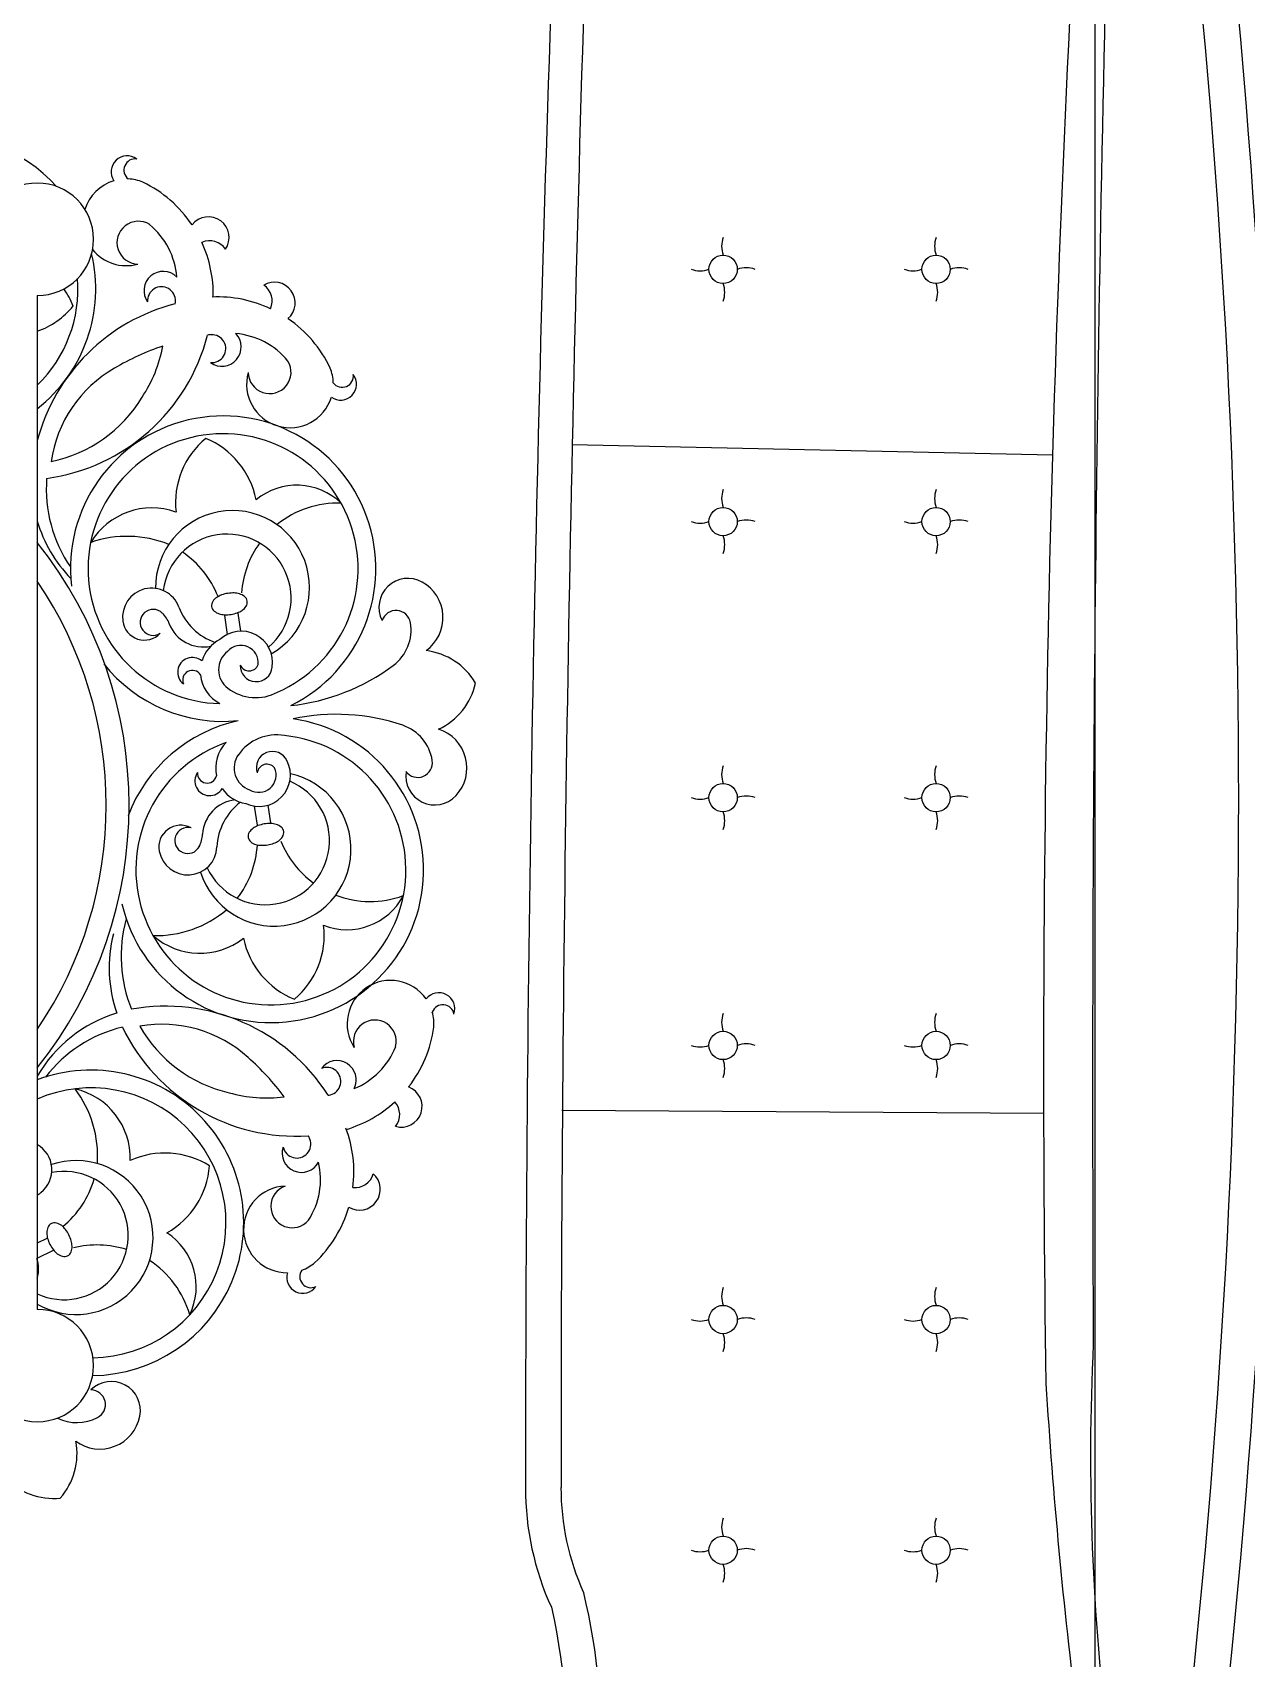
# Model space of a CAD drawing. Extents: x 26028 to 68032, y 9392 to 39092.
# Drawn here: x 51533 to 52896, y 21309 to 23135 of the extents above; entities that cross this region are included whole.
import ezdxf

# ---------------------------------------------------------------- set-up
doc = ezdxf.new("R2010")
doc.units = 0
doc.header["$LTSCALE"] = 1000
doc.header["$MEASUREMENT"] = 0
doc.layers.add('A-家具', color=251, linetype='Continuous')

# ---------------------------------------------------------------- blocks, each defined once
blk = doc.blocks.new('DD')
at = {"layer": 'A-家具'}
for p, q in [((2251579.8, -506019), (2251579.8, -504887.7)), ((2251562.2, -504953.5), (2251580.2, -504944.4)), ((2251569, -504967), (2251579.8, -504961.5)), ((2250456.8, -505106.3), (2250994.4, -505109.8)), ((2251319.2, -505430.5), (2251322.4, -505450.4)), ((2251334.1, -505428.1), (2251337.5, -505449.3)), ((2251381.8, -505508.4), (2251381.8, -505508.4)), ((2251391.7, -505571), (2251391.7, -505571)), ((2251371.1, -505662.1), (2251367.9, -505640.9)), ((2251356.2, -505664.4), (2251353.2, -505644.5)), ((2250447.1, -505840.8), (2250983.1, -505852.4))]:
    blk.add_line(p, q, dxfattribs=at)
blk.add_lwpolyline([(2250399.4, -503987.6), (2250399.4, -506927.6)], dxfattribs=at)
for centre in [(2250577, -504619), (2250814.6, -504619), (2250577, -504876.4), (2250814.6, -504876.4), (2250577, -505182.2), (2250814.6, -505182.2), (2250577, -505458.7), (2250814.6, -505458.7), (2250577, -505766.7), (2250814.6, -505766.7), (2250577, -506048.2), (2250814.6, -506048.2)]:
    blk.add_circle(centre, 15.8, dxfattribs=at)
for centre, radius, start, end in [((2259718.4, -505457.5), 9519, 173.19061, 186.80939), ((2251706.3, -504400.3), 717.6, 174.5825, 192.4734), ((2259718.4, -505457.5), 9479, 173.23506, 186.76494), ((2251640.7, -504408.4), 690.1, 176.5701, 193.6818), ((2247807.8, -504722.1), 2596.9, 357.1946, 7.2181), ((2244395.3, -505183.5), 6071, 3.57829, 7.10362), ((2250711.7, -504689), 323.5, 0, 24.4086), ((2250603.2, -504593.3), 28, 159.3152, 200.6848), ((2250840.8, -504593.3), 28, 159.3152, 200.6848), ((2250711.7, -504689), 283.9, 0, 24.4086), ((2250551.2, -504592.8), 28, 249.3152, 290.6848), ((2250602.7, -504645.3), 28, 69.3152, 110.6848), ((2250788.8, -504592.8), 28, 249.3152, 290.6848), ((2250840.3, -504645.3), 28, 69.3152, 110.6848), ((2250550.7, -504644.8), 28, 339.3152, 20.6848), ((2250788.3, -504644.8), 28, 339.3152, 20.6848), ((2251609.9, -504726.5), 74.4, 138.3871, 190.9672), ((2251561.5, -504751.1), 74.4, 43.0328, 95.6129), ((2197658.3, -504698.3), 53337.2, 358.23268, 0.00999), ((2203293.3, -504698.4), 47741.8, 358.00592, 0.01126), ((2251510, -504777.3), 45.4, 53.75, 168.8513), ((2251497.2, -504774.8), 32.4, 168.8513, 314.6913), ((2251520.2, -504781.5), 16.4, 117.4739, 269.4161), ((2251535.4, -504810.6), 49.2, 63.6374, 117.4739), ((2251579.8, -504825), 62.7, 0, 270), ((2226940.1, -505156.4), 23517, 356.7684, 0.85719), ((2251519.9, -504984.3), 170.4, 90.5947, 290.5961), ((2250603.2, -504850.7), 28, 159.3152, 200.6848), ((2250840.8, -504850.7), 28, 159.3152, 200.6848), ((2251519.9, -504984.3), 150.6, 90.8107, 293.4623), ((2197904.4, -505135.1), 52498, 358.48933, 0.31207), ((2250551.2, -504850.2), 28, 249.3152, 290.6848), ((2250602.7, -504902.7), 28, 69.3152, 110.6848), ((2250788.8, -504850.2), 28, 249.3152, 290.6848), ((2250840.3, -504902.7), 28, 69.3152, 110.6848), ((2250550.7, -504902.2), 28, 339.3152, 20.6848), ((2250788.3, -504902.2), 28, 339.3152, 20.6848), ((2251474.1, -504913), 71.6, 154.0587, 237.196), ((2251513, -504852.3), 107.3, 195.8792, 237.0057), ((2251536.6, -504967.9), 85.9, 59.7708, 288.6636), ((2251283.6, -504923.4), 17.8, 343.1692, 144.9346), ((2251274.5, -504924.4), 12.5, 325.1266, 116.242), ((2251550, -504970.1), 71.6, 65.3602, 281.0382), ((2251301.2, -504977), 48.4, 109.9527, 130.0544), ((2251301.2, -504977), 48.4, 272.4032, 90.681), ((2251613.4, -504932.9), 35.1, 162.8437, 199.3506), ((2251365.5, -505040.9), 138.9, 133.3921, 163.6135), ((2251556.7, -504957.7), 15.7, 158.2206, 181.6389), ((2251549.7, -504954.9), 8.19, 116.7495, 158.2206), ((2251549.7, -504954.9), 8.19, 75.2785, 116.7495), ((2251547.8, -504962.2), 15.7, 51.8602, 75.2785), ((2251542.4, -504969.2), 24.6, 37.7355, 51.8602), ((2251513, -504852.3), 107.3, 252.1602, 284.2201), ((2251565.6, -504957.5), 24.6, 181.6389, 195.7636), ((2251578.1, -504953.9), 37.6, 195.7636, 206.7495), ((2251532.1, -504977.1), 37.6, 26.7495, 37.7355), ((2251532.1, -504977.1), 37.6, 15.7636, 26.7495), ((2251544.6, -504973.6), 24.6, 1.6389, 15.7636), ((2251348, -505032.7), 84.2, 147.2295, 193.3184), ((2251295.4, -505002.7), 23.9, 289.1413, 139.4392), ((2251480.8, -505054.7), 93.4, 119.1579, 175.7622), ((2251619.4, -505063.1), 107.3, 129.358, 163.8921), ((2251578.1, -504953.9), 37.6, 206.7495, 217.7355), ((2251567.8, -504961.9), 24.6, 217.7355, 231.8602), ((2251562.3, -504968.9), 15.7, 231.8602, 255.2785), ((2251560.4, -504976.1), 8.19, 255.2785, 296.7495), ((2251560.4, -504976.1), 8.19, 296.7495, 338.2206), ((2251553.4, -504973.3), 15.7, 338.2206, 1.6389), ((2251220.3, -505021.6), 23.2, 58.9126, 228.8426), ((2251225.4, -505044.9), 21.3, 83.931, 164.1354), ((2251365.5, -505040.9), 138.9, 172.9143, 200.6018), ((2251596.1, -505043.5), 32.5, 128.3054, 240.0483), ((2251535.3, -504966.6), 65.5, 308.3054, 312.8254), ((2251285.1, -505062.1), 21.5, 341.8292, 152.4353), ((2251290.3, -505072.2), 15.6, 12.5677, 200.7981), ((2251437.5, -504968.7), 93.5, 237.7618, 294.3238), ((2251555.7, -505056.2), 79.7, 178.3213, 256.9231), ((2251636.4, -505058.9), 123.9, 176.0714, 217.193), ((2251522, -504964.2), 271.2, 204.7491, 205.5979), ((2251173.6, -505114.2), 23.1, 73.4024, 249.9744), ((2251196.8, -505105.2), 21.3, 141.4306, 221.635), ((2251275, -505221.5), 138.9, 106.7342, 132.6517), ((2251291.2, -505296), 215, 25.7045, 93.6664), ((2251256.8, -505142.1), 15.6, 104.7679, 292.9983), ((2251303.7, -505393.4), 271.2, 100.2937, 100.8169), ((2251436.5, -505011), 215, 212.5127, 280.2359), ((2251324, -505279.5), 155.8, 74.4025, 97.2111), ((2251523.1, -504964.5), 271.2, 216.2758, 228.8333), ((2251330, -505281.5), 156.3, 29.8446, 76.7327), ((2250603.2, -505156.5), 28, 159.3152, 200.6848), ((2250840.8, -505156.5), 28, 159.3152, 200.6848), ((2251275, -505221.5), 138.9, 141.9525, 172.1739), ((2251258.2, -505212), 84.2, 112.2476, 158.3365), ((2251245.5, -505143.8), 21.5, 153.1307, 323.7369), ((2251447.4, -505051), 156.3, 283.8898, 322.1034), ((2251445, -505069.2), 156.2, 287.2355, 329.6773), ((2251441, -505062.3), 143.6, 227.7824, 279.8348), ((2251947.8, -505450.2), 470.4, 141.4672, 218.5328), ((2250551.2, -505156), 28, 249.3152, 290.6848), ((2250602.7, -505208.5), 28, 69.3152, 110.6848), ((2250788.8, -505156), 28, 249.3152, 290.6848), ((2250840.3, -505208.5), 28, 69.3152, 110.6848), ((2251185.7, -505206.4), 48.4, 214.885, 33.1628), ((2251203.2, -505186.7), 23.9, 166.1268, 16.4247), ((2250550.7, -505208), 28, 339.3152, 20.6848), ((2250788.3, -505208), 28, 339.3152, 20.6848), ((2251185.7, -505206.4), 48.4, 175.5116, 195.6133), ((2251947.8, -505450.2), 444.9, 145.8034, 214.1966), ((2251131.8, -505223.2), 17.8, 160.6314, 322.3968), ((2251127.3, -505215.2), 12.5, 189.324, 340.4394), ((2251319.2, -505378.1), 170.4, 12.7869, 261.6384), ((2251330, -505281.5), 156.3, 344.4791, 22.153), ((2251343.4, -505268.9), 156.2, 346.0157, 18.868), ((2251319.2, -505378.1), 150.6, 289.3583, 264.218), ((2251353.1, -505305.2), 93.4, 130.2378, 186.8421), ((2251258.2, -505320.7), 93.5, 11.6762, 68.2382), ((2251398.4, -505364.9), 79.7, 49.0769, 127.6787), ((2251234.6, -505383), 71.6, 68.804, 151.9413), ((2251448.1, -505428.6), 123.9, 88.807, 129.9286), ((2251315.7, -505401.3), 85.9, 17.3364, 257.7307), ((2251208.4, -505450.1), 107.3, 68.9943, 110.1208), ((2251325.4, -505410.8), 71.6, 24.9618, 247.5984), ((2251441.4, -505412.3), 107.3, 142.1079, 176.642), ((2251208.4, -505450.1), 107.3, 21.7799, 53.8398), ((2251411.8, -505405), 32.5, 10.3846, 177.6946), ((2251328.8, -505443.1), 37.6, 88.2645, 99.2505), ((2251329.2, -505430.1), 24.6, 74.1398, 88.2645), ((2251313.9, -505401.1), 65.5, 306.6899, 357.6946), ((2251428.8, -505419.7), 33.5, 152.6167, 176.9672), ((2251411.9, -505410.9), 14.5, 255.5043, 152.6167), ((2251419.9, -505403.5), 24.4, 241.5931, 10.3846), ((2250603.2, -505433), 28, 159.3152, 200.6848), ((2250840.8, -505433), 28, 159.3152, 200.6848), ((2251313, -505419.6), 8.19, 147.7794, 189.2505), ((2251313, -505419.6), 8.19, 189.2505, 230.7215), ((2251319.3, -505423.6), 15.7, 124.3611, 147.7794), ((2251324.3, -505430.9), 24.6, 110.2364, 124.3611), ((2251328.8, -505443.1), 37.6, 99.2505, 110.2364), ((2251331.7, -505421.5), 15.7, 50.7215, 74.1398), ((2251330.1, -505411.7), 15.7, 304.3611, 327.7794), ((2251336.4, -505415.7), 8.19, 9.2505, 50.7215), ((2251336.4, -505415.7), 8.19, 327.7794, 9.2505), ((2251354.8, -505415.8), 40.6, 275.9598, 356.9672), ((2251317.7, -505413.8), 15.7, 230.7215, 254.1398), ((2251320.2, -505405.2), 24.6, 254.1398, 268.2645), ((2251320.6, -505392.2), 37.6, 268.2645, 279.2505), ((2251320.6, -505392.2), 37.6, 279.2505, 290.2364), ((2251325.1, -505404.4), 24.6, 290.2364, 304.3611), ((2251319.2, -505378.1), 170.4, 282.3316, 339.2472), ((2250551.2, -505432.5), 28, 249.3152, 290.6848), ((2250602.7, -505485), 28, 69.3152, 110.6848), ((2250788.8, -505432.5), 28, 249.3152, 290.6848), ((2250840.3, -505485), 28, 69.3152, 110.6848), ((2251136.4, -505483), 32.4, 351.3087, 137.1487), ((2251332.5, -505484), 35.1, 65.4104, 206.3285), ((2251340.3, -505491.9), 40.4, 34.9301, 80.2816), ((2250550.7, -505484.5), 28, 339.3152, 20.6848), ((2250788.3, -505484.5), 28, 339.3152, 20.6848), ((2251145.9, -505491.8), 45.4, 137.1487, 252.25), ((2251332.7, -505484), 19.4, 58.1638, 204.3785), ((2251334.5, -505491.8), 25.7, 324.6391, 70.7944), ((2251387.5, -505477.5), 16.5, 325.7114, 148.1335), ((2251390.3, -505485.9), 10.9, 355.143, 164.7527), ((2251155.3, -505497.7), 16.4, 36.5839, 188.5261), ((2251317.5, -505492.4), 17.9, 203.6177, 19.9128), ((2251323.6, -505485.2), 10.8, 218.3925, 354.4148), ((2251340.3, -505491.9), 40.4, 315.4919, 12.6956), ((2251187.8, -505492.8), 49.2, 188.5261, 251.3545), ((2251313.2, -505477.3), 51.4, 259.7339, 325.2404), ((2251163.6, -505602.5), 74.4, 115.0328, 167.6129), ((2251246.7, -505318.2), 233.5, 251.3545, 281.8067), ((2251372.5, -505714.2), 170.4, 38.5766, 95.6684), ((2251322, -505793.6), 233.5, 96.1933, 126.6455), ((2251372.5, -505714.2), 170.4, 116.3616, 6.5833), ((2251372.5, -505714.2), 150.6, 113.782, 88.6417), ((2251357.4, -505599.5), 40.4, 5.3044, 62.5081), ((2251155.1, -505548.9), 74.4, 210.3871, 262.9672), ((2251336.1, -505621.7), 51.4, 52.7596, 118.2661), ((2251351.9, -505601.4), 25.7, 307.2056, 53.3609), ((2251406.7, -505598.6), 16.5, 229.8665, 52.2886), ((2251406.7, -505589.8), 10.9, 213.2473, 22.857), ((2251352.4, -505609.4), 35.1, 171.6715, 312.5896), ((2251335.5, -505606), 17.9, 358.0872, 174.3823), ((2251343.5, -505611), 10.8, 23.5852, 159.6075), ((2251172.5, -505659.6), 45.4, 125.75, 240.8513), ((2251212, -505645.8), 49.2, 126.6455, 189.4739), ((2251362, -505693.2), 85.9, 120.2693, 0.6636), ((2251352.6, -505609.3), 19.4, 173.6215, 319.8362), ((2251357.4, -505599.5), 40.4, 297.7184, 343.0699), ((2251368.2, -505681.2), 71.6, 130.4016, 353.0382), ((2251360.3, -505694), 65.5, 20.3054, 71.3101), ((2251394.7, -505667.4), 40.6, 21.0328, 102.0402), ((2251450.5, -505654.3), 14.5, 225.3833, 122.4957), ((2251460.3, -505658.9), 24.4, 7.6154, 136.4069), ((2251166.2, -505671), 32.4, 240.8513, 26.6913), ((2251179.6, -505651.2), 16.4, 189.4739, 341.4161), ((2251452.2, -505660), 32.5, 200.3054, 7.6154), ((2251463.8, -505640.8), 33.5, 201.0328, 225.3833), ((2251353.7, -505676.7), 8.19, 147.2785, 188.7495), ((2251360, -505680.8), 15.7, 123.8602, 147.2785), ((2251365, -505688.1), 24.6, 109.7355, 123.8602), ((2251369.4, -505700.4), 37.6, 98.7495, 109.7355), ((2251369.4, -505700.4), 37.6, 87.7636, 98.7495), ((2251369.9, -505687.4), 24.6, 73.6389, 87.7636), ((2251372.4, -505678.9), 15.7, 50.2206, 73.6389), ((2251370.9, -505669.1), 15.7, 303.8602, 327.2785), ((2251377.2, -505673.1), 8.19, 8.7495, 50.2206), ((2251377.2, -505673.1), 8.19, 327.2785, 8.7495), ((2251244.8, -505680), 107.3, 324.1602, 356.2201), ((2251353.7, -505676.7), 8.19, 188.7495, 230.2206), ((2251358.5, -505671), 15.7, 230.2206, 253.6389), ((2251361, -505662.5), 24.6, 253.6389, 267.7636), ((2251361.5, -505649.5), 37.6, 267.7636, 278.7495), ((2251361.5, -505649.5), 37.6, 278.7495, 289.7355), ((2251365.9, -505661.7), 24.6, 289.7355, 303.8602), ((2251478.1, -505643.9), 107.3, 201.358, 235.8921), ((2251430.1, -505811.7), 156.2, 16.5147, 43.9517), ((2250603.2, -505741), 28, 159.3152, 200.6848), ((2250840.8, -505741), 28, 159.3152, 200.6848), ((2251413.5, -505803.7), 156.3, 355.8898, 34.1034), ((2251451.9, -505702.3), 79.7, 250.3213, 328.9231), ((2251479.4, -505626.4), 123.9, 248.0714, 289.193), ((2250551.2, -505740.5), 28, 249.3152, 290.6848), ((2250602.7, -505793), 28, 69.3152, 110.6848), ((2250788.8, -505740.5), 28, 249.3152, 290.6848), ((2250840.3, -505793), 28, 69.3152, 110.6848), ((2251244.8, -505680), 107.3, 267.8792, 309.0057), ((2250550.7, -505792.5), 28, 339.3152, 20.6848), ((2250788.3, -505792.5), 28, 339.3152, 20.6848), ((2251332.1, -505787.7), 93.5, 309.7618, 6.3238), ((2251290.4, -505735.7), 71.6, 226.0587, 309.196), ((2251427.3, -505773.1), 93.4, 191.1579, 247.7622), ((2251598.2, -506028), 215, 97.7045, 165.6664), ((2251596.4, -505986.6), 156.3, 101.8446, 148.7327), ((2251422.2, -505813.3), 143.6, 299.7824, 351.8348), ((2251372.1, -505801.7), 215, 284.5127, 345.052), ((2251297.9, -505919.9), 48.4, 344.4032, 162.681), ((2251685, -506026.7), 170.4, 128.0984, 193.3153), ((2251241.5, -505920.1), 17.8, 55.1692, 216.9346), ((2251320.6, -505933.4), 23.9, 1.1413, 211.4392), ((2251592.7, -505991.7), 155.8, 146.4025, 169.2111), ((2251239.6, -505929.1), 12.5, 37.1266, 188.242), ((2251297.9, -505919.9), 48.4, 181.9527, 202.0544), ((2251685, -506026.7), 150.6, 134.294, 184.3207), ((2251378.5, -505878.5), 138.9, 205.3921, 235.6135), ((2251365.4, -505892.6), 84.2, 219.2295, 265.3184), ((2251373.8, -505961.5), 21.5, 53.8292, 224.4353), ((2251385.1, -505959.7), 15.6, 84.5677, 272.7981), ((2251354.6, -505705), 271.2, 288.2758, 300.8333), ((2251354, -505706), 271.2, 276.7491, 277.5979), ((2251611.5, -506067.1), 93.5, 109.81, 140.2382), ((2251315.3, -506010.7), 23.2, 130.9126, 300.8426), ((2251339.1, -506012.9), 21.3, 155.931, 236.1354), ((2251378.5, -505878.5), 138.9, 244.9143, 272.6018), ((2250603.2, -506022.5), 28, 159.3152, 200.6848), ((2250840.8, -506022.5), 28, 159.3152, 200.6848), ((2251522.4, -506020.4), 138.9, 178.7342, 204.6517), ((2251439.3, -506024.4), 21.5, 225.1307, 35.7369), ((2251694.7, -506046.2), 271.2, 172.2937, 172.8169), ((2251441.2, -506013.2), 15.6, 176.7679, 4.9983), ((2251579.8, -506081.7), 62.7, 90, 0), ((2251626.1, -505971.9), 93.4, 202.2378, 215.7317), ((2251508.2, -506033.4), 84.2, 184.2476, 230.3365), ((2250551.2, -506022), 28, 249.3152, 290.6848), ((2250602.7, -506074.5), 28, 69.3152, 110.6848), ((2250788.8, -506022), 28, 249.3152, 290.6848), ((2250840.3, -506074.5), 28, 69.3152, 110.6848), ((2251467, -506077.9), 23.9, 238.1268, 88.4247), ((2251480.4, -506100.7), 48.4, 38.6482, 105.1628), ((2250550.7, -506074), 28, 339.3152, 20.6848), ((2250788.3, -506074), 28, 339.3152, 20.6848), ((2251388.9, -506083.7), 23.1, 145.4024, 321.9744), ((2251387.6, -506058.8), 21.3, 213.4306, 293.635), ((2251522.4, -506020.4), 138.9, 213.9525, 244.1739), ((2251685, -506026.7), 170.4, 221.9197, 333.6384), ((2251480.4, -506100.7), 48.4, 286.885, 342.912), ((2251480.4, -506100.7), 48.4, 247.5116, 267.6133), ((2251479.7, -506157), 17.8, 232.6314, 34.3968), ((2251470.7, -506158.9), 12.5, 261.324, 52.4394)]:
    blk.add_arc(centre, radius, start, end, dxfattribs=at)

msp = doc.modelspace()

# ---------------------------------------------------------------- block references
at = {"layer": 'A-家具', "xscale": 1.006632249482037, "yscale": 1.006632249482037, "zscale": 1.006632249482037, "rotation": 180}
msp.add_blockref('DD', (2318051, -486535), dxfattribs=at)

doc.saveas('drawing.dxf')
